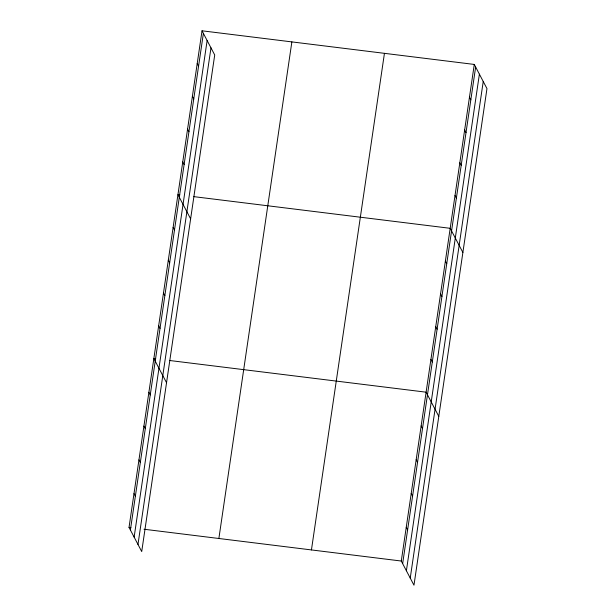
<?xml version="1.0" encoding="UTF-8"?>
<svg xmlns="http://www.w3.org/2000/svg" width="616" height="616" viewBox="0 0 616 616"><rect width="100%" height="100%" fill="white"/><g stroke="black" fill="none" stroke-linecap="round" stroke-linejoin="round"><path stroke-width="0.92" d="M202.025 30.8L214.715 54.97L141.719 551.566L129.029 527.388L202.025 30.8L474.282 64.434L486.971 88.612L413.975 585.2L401.286 561.03L474.282 64.434M130.399 529.999L203.388 33.403M134.134 537.113L207.13 40.525M137.984 544.444L210.98 47.855M218.873 538.492L291.869 41.903M311.442 549.926L384.438 53.338M402.656 563.632L475.652 67.044M406.391 570.747L479.387 74.159M410.241 578.085L483.237 81.497M179.803 194.902L177.932 194.671L190.629 218.849M193.847 196.643L450.196 228.313L462.885 252.483M155.717 358.781L153.846 358.55L166.536 382.721M169.754 360.514L426.103 392.184L438.792 416.362M129.029 527.388L130.9 527.619M144.005 529.236L401.286 561.03M469.461 97.213L470.832 99.815M464.649 129.984L466.012 132.594M459.829 162.763L461.199 165.365M455.008 195.534L456.379 198.144M445.376 261.084L446.746 263.694M440.555 293.863L441.926 296.465M435.743 326.634L437.106 329.244M430.923 359.413L432.293 362.015M421.144 425.956L422.507 428.559M416.177 459.721L417.548 462.331M197.205 63.571L198.575 66.181M411.211 493.493L412.581 496.096M192.385 96.35L193.755 98.953M406.252 527.258L407.615 529.868M187.572 129.121L188.935 131.732M182.752 161.9L184.122 164.503M173.119 227.45L174.482 230.053M168.299 260.221L169.669 262.832M163.479 293L164.849 295.603M158.666 325.772L160.029 328.382M148.88 392.315L150.25 394.925M143.921 426.087L145.284 428.69M138.954 459.852L140.325 462.462M133.988 493.624L135.358 496.227"/></g></svg>
